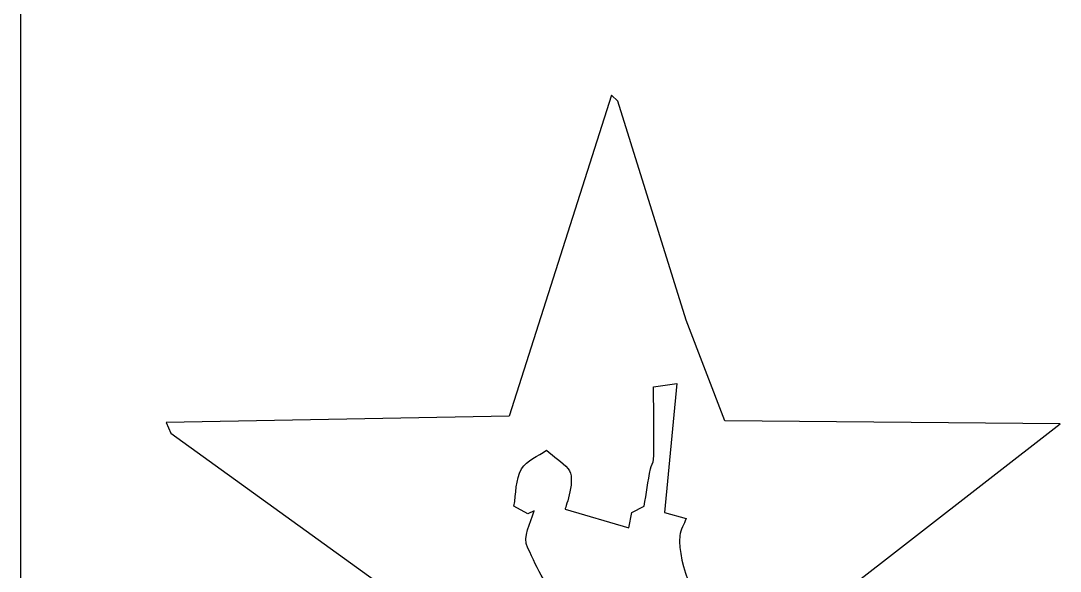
# Model space of a CAD drawing. Header units: millimetres. Extents: x -148 to 148, y -171 to 154.
# Drawn here: x -148 to -81, y 36.4 to 71.9 of the extents above; entities that cross this region are included whole.
import ezdxf

# ---------------------------------------------------------------- set-up
doc = ezdxf.new("R2010")
doc.units = ezdxf.units.MM

msp = doc.modelspace()

# ---------------------------------------------------------------- linework, layer by layer
at = {"color": 7, "linetype": 'Continuous', "lineweight": 25}
for p, q in [((-148, -171.239), (-148, 154.084)), ((-109.933, 67.102), (-116.533, 46.402)), ((-109.533, 66.702), (-109.933, 67.102)), ((-105.133, 52.602), (-109.533, 66.702)), ((-102.633, 46.102), (-105.133, 52.602)), ((-107.233, 48.302), (-105.733, 48.502)), ((-105.733, 48.502), (-106.533, 40.202)), ((-116.533, 46.402), (-138.633, 46.002)), ((-138.633, 46.002), (-138.333, 45.302)), ((-81.033, 45.902), (-102.633, 46.102)), ((-98.433, 32.402), (-81.033, 45.902)), ((-138.333, 45.302), (-121.133, 32.902)), ((-115.333, 40.102), (-116.233, 40.602)), ((-114.933, 40.302), (-115.333, 40.102)), ((-112.933, 40.402), (-108.833, 39.202)), ((-108.833, 39.202), (-108.633, 40.202)), ((-108.633, 40.202), (-107.833, 40.602)), ((-106.533, 40.202), (-105.133, 39.802))]:
    msp.add_line(p, q, dxfattribs=at)
for points, knots in [([(-107.833, 40.602), (-107.7, 41.402), (-107.592, 42.206), (-107.433, 43.002), (-107.392, 43.208), (-107.241, 43.391), (-107.233, 43.602), (-107.174, 45.167), (-107.233, 46.735), (-107.233, 48.302)], [0, 0, 0, 0, 1, 1, 1, 2, 2, 2, 3, 3, 3, 3]), ([(-116.233, 40.602), (-116.067, 41.402), (-116.145, 42.296), (-115.733, 43.002), (-115.397, 43.577), (-114.667, 43.802), (-114.133, 44.202)], [0, 0, 0, 0, 1, 1, 1, 2, 2, 2, 2]), ([(-114.133, 44.202), (-113.667, 43.802), (-113.142, 43.461), (-112.733, 43.002), (-112.191, 42.392), (-112.902, 40.56), (-112.933, 40.402)], [0, 0, 0, 0, 1, 1, 1, 2, 2, 2, 2]), ([(-127.533, 12.102), (-126.133, 13.302), (-124.825, 14.617), (-123.333, 15.702), (-122.61, 16.228), (-121.566, 16.269), (-120.933, 16.902), (-119.354, 18.481), (-118.324, 20.539), (-116.833, 22.202), (-116.564, 22.501), (-115.957, 22.366), (-115.733, 22.702), (-114.98, 23.831), (-114.633, 25.184), (-114.033, 26.402), (-113.533, 27.418), (-112.803, 28.33), (-112.433, 29.402), (-112.159, 30.195), (-112.193, 31.064), (-112.133, 31.902), (-112.09, 32.501), (-112.437, 33.079), (-112.733, 33.602), (-113.194, 34.414), (-113.85, 35.102), (-114.333, 35.902), (-114.719, 36.539), (-115.012, 37.229), (-115.333, 37.902), (-115.708, 38.685), (-115.135, 39.456), (-114.933, 40.302)], [0, 0, 0, 0, 1, 1, 1, 2, 2, 2, 3, 3, 3, 4, 4, 4, 5, 5, 5, 6, 6, 6, 7, 7, 7, 8, 8, 8, 9, 9, 9, 10, 10, 10, 11, 11, 11, 11]), ([(-105.133, 39.802), (-105.267, 39.435), (-105.489, 39.089), (-105.533, 38.702), (-105.755, 36.782), (-104.16, 33.919), (-103.633, 32.602)], [0, 0, 0, 0, 1, 1, 1, 2, 2, 2, 2])]:
    msp.add_open_spline(points, degree=3, knots=knots, dxfattribs=at)

doc.saveas('drawing.dxf')
